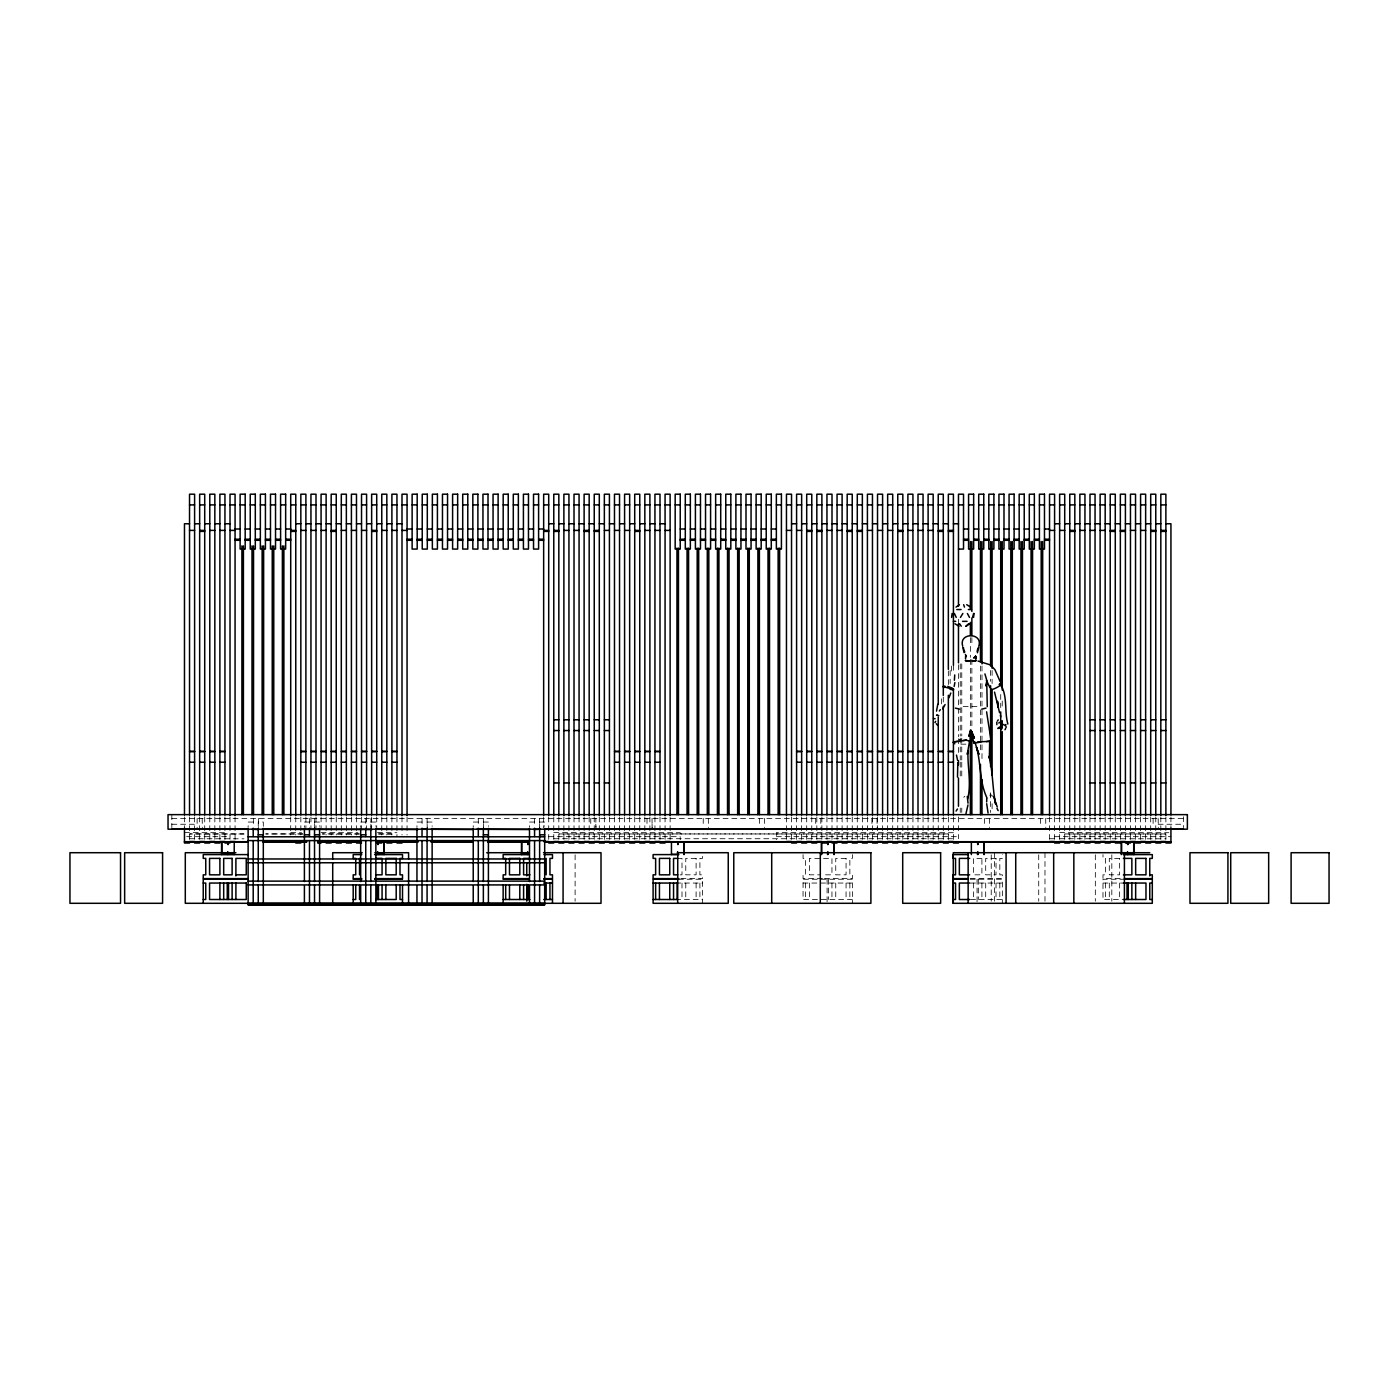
<?xml version="1.0" encoding="UTF-8"?>
<svg xmlns="http://www.w3.org/2000/svg" width="1399" height="1399" viewBox="0 0 1399 1399"><rect width="100%" height="100%" fill="white"/><g stroke="black" fill="none" stroke-linecap="round" stroke-linejoin="round"><path stroke-width="0.75" stroke-dasharray="5 3.75" d="M963.754 797.29L964.838 796.258M965.94 744.163L957.895 744.198M963.194 706.443L978.163 706.443M171.832 818.432L1183.589 818.432M253.202 822.052L248.13 822.052L248.13 827.229M309.476 822.052L304.405 822.052L304.405 827.229M314.53 822.052L319.584 822.052L319.584 826.337M365.751 822.052L360.68 822.052L360.68 827.229M370.805 822.052L375.859 822.052L375.859 826.337M422.026 822.052L416.954 822.052L416.954 827.229M427.08 822.052L432.134 822.052L432.134 826.337M478.301 822.052L473.229 822.052L473.229 827.229M483.354 822.052L488.408 822.052L488.408 826.337M534.575 822.052L529.504 822.052L529.504 827.229M539.629 822.052L544.683 822.052L544.683 826.337M171.832 824.256L197.119 824.256M314.653 824.256L314.775 827.613M370.892 824.256L371.015 827.613L370.892 818.432M427.115 824.256L427.255 827.613M483.354 824.256L483.477 827.613M539.594 824.256L539.717 827.613M595.817 824.256L595.957 827.613L595.817 818.432M652.056 824.256L652.179 827.613M1158.162 824.256L1183.589 824.256M184.476 832.615L224.942 832.702M290.712 832.615L301.554 832.702M321.07 832.615L357.917 832.702M377.433 832.615L396.949 832.702M553.777 832.615L680.229 832.702L680.229 839.697M953.419 832.702L776.358 832.615L776.358 839.697M1059.638 832.615L1168.76 832.702M186.609 836.672L230.013 836.672M548.705 836.672L680.229 836.672M776.358 836.672L958.472 836.672M1054.584 836.672L1170.928 836.672M189.53 838.735L243.933 838.823M553.777 838.735L953.419 838.735M1049.53 838.735L1054.584 838.735M1059.638 838.735L1165.874 838.823M677.763 858.391L681.995 858.391L681.995 874.83L677.763 874.83M819.727 858.391L809.391 858.391L809.391 874.83L819.727 874.83M823.521 858.391L831.95 858.391L831.95 874.83L823.521 874.83M680.981 878.624L702.438 878.624L702.438 874.83L699.902 874.83L699.902 858.391L702.438 858.391L702.438 854.597M822.367 878.624L803.061 878.624L803.061 874.83L805.597 874.83L805.597 858.391L803.061 858.391L803.061 854.597M824.518 878.624L852.393 878.624L852.393 874.83L849.858 874.83L849.858 858.391L852.393 858.391L852.393 854.597M970.189 878.624L1002.349 878.624L1002.349 874.83L999.813 874.83L999.813 858.391L1002.349 858.391L1002.349 854.597M1120.144 878.624L1102.989 878.624L1102.989 874.83L1105.507 874.83L1105.507 858.391L1102.989 858.391L1102.989 854.597M678.41 879.254L702.438 879.254L702.438 903.299M970.189 879.254L1002.349 879.254L1002.349 903.299M1124.831 879.254L1102.989 879.254L1102.989 899.505L1124.831 899.505M675.665 883.049L702.438 883.049M803.061 883.049L852.393 883.049M970.504 883.049L1002.349 883.049M1102.989 883.049L1124.831 883.049M675.665 899.505L702.438 899.505M852.393 899.505L803.061 899.505L803.061 879.254L852.393 879.254L852.393 903.299M970.504 899.505L1002.349 899.505M989.845 795.349L990.999 796.293M990.055 794.002L993.762 797.063M1183.589 816.719L1183.589 827.613M1170.928 816.946L1170.928 827.981M1165.874 816.946L1165.874 840.012M1160.82 816.946L1160.82 839.348M1158.162 818.432L1158.285 827.613M1155.766 816.946L1155.766 839.348M1153.108 818.432L1153.108 827.036M1150.695 816.946L1150.695 839.348M1145.641 816.946L1145.641 839.348M1140.587 816.946L1140.587 839.348M1135.533 816.946L1135.533 839.348M1130.462 816.946L1130.462 839.348M1125.408 816.946L1125.408 839.348M1120.354 816.946L1120.354 839.348M1119.637 883.049L1119.637 899.505M1115.283 816.946L1115.283 839.348M1111.82 854.806L1111.82 901.183M1110.229 816.946L1110.229 839.348M1109.302 883.049L1109.302 899.505M1105.507 883.049L1105.507 899.505M1105.175 816.946L1105.175 839.348M1100.121 816.946L1100.121 839.348M1095.33 854.806L1095.33 901.183M1095.05 816.946L1095.05 839.348M1089.996 816.946L1089.996 839.348M1084.942 816.946L1084.942 839.348M1079.871 816.946L1079.871 839.348M1074.817 816.946L1074.817 839.348M1069.763 816.946L1069.763 839.348M1064.709 816.946L1064.709 840.012M1059.638 816.946L1059.638 839.697M1054.584 816.946L1054.584 839.348M1049.53 816.946L1049.53 839.348M1045.7 818.432L1045.822 827.613M1044.983 852.708L1044.983 901.183M1040.629 818.432L1040.629 827.036M1038.723 854.806L1038.723 901.183M1002.226 701.021L1002.226 709.765M1000.722 694.464L1000.722 707.579M999.813 883.049L999.813 899.505M996.018 883.049L996.018 899.505M994.392 852.708L994.392 901.183M992.101 670.436L992.101 683.534M992.101 803.708L992.101 812.452M991.226 854.806L991.226 901.183M990.597 670.436L990.597 681.348M990.597 792.796L990.597 812.452M989.46 818.432L989.583 827.613M985.7 883.049L985.7 899.505M984.406 818.432L984.406 827.036M981.993 666.064L981.993 760.007M981.906 883.049L981.906 899.505M980.472 666.064L980.472 751.28M978.321 879.254L978.321 899.505M977.062 879.254L977.062 903.299M973.477 883.049L973.477 899.505M971.868 637.664L971.868 646.39M971.868 659.506L971.868 727.235M970.364 637.664L970.364 657.32M970.364 659.506L970.364 727.235M961.76 663.878L961.76 735.979M961.76 738.165L961.76 760.007M961.76 762.193L961.76 777.494M961.76 808.08L961.76 812.452M960.239 663.878L960.239 735.979M960.239 738.165L960.239 760.007M960.239 762.193L960.239 777.494M960.239 808.08L960.239 812.452M958.472 619.197L958.472 623.552M958.472 664.84L958.472 706.285M958.472 708.296L958.472 736.713M958.472 738.724L958.472 754.096M958.472 816.946L958.472 838.683M953.419 665.277L953.419 673.986M953.419 816.946L953.419 839.697M951.635 666.064L951.635 672.622M950.131 670.436L950.131 683.534M948.347 670.89L948.347 684.566M948.347 816.946L948.347 840.012M943.293 697.052L943.293 703.942M943.293 816.946L943.293 839.348M941.51 698.835L941.51 705.393M938.239 816.946L938.239 839.348M933.168 816.946L933.168 839.348M928.114 816.946L928.114 839.348M923.06 816.946L923.06 839.348M918.006 816.946L918.006 839.348M912.935 816.946L912.935 839.348M907.881 816.946L907.881 839.348M902.827 816.946L902.827 839.348M897.756 816.946L897.756 839.348M892.702 816.946L892.702 839.348M887.648 816.946L887.648 839.348M882.594 816.946L882.594 839.348M877.523 816.946L877.523 839.348M876.998 818.432L877.121 827.613M872.469 816.946L872.469 839.348M871.927 818.432L871.927 827.036M867.415 816.946L867.415 839.348M862.361 816.946L862.361 839.348M857.29 816.946L857.29 839.348M852.236 816.946L852.236 839.348M849.858 883.049L849.858 899.505M847.182 816.946L847.182 839.348M846.063 883.049L846.063 899.505M842.111 816.946L842.111 839.348M837.057 816.946L837.057 839.348M835.745 883.049L835.745 899.505M832.003 816.946L832.003 839.348M831.95 883.049L831.95 899.505M828.365 879.254L828.365 899.505M827.089 879.254L827.089 903.299M826.949 816.946L826.949 839.348M821.878 816.946L821.878 839.348M820.758 818.432L820.881 827.613M816.824 816.946L816.824 839.348M815.704 818.432L815.704 827.036M811.77 816.946L811.77 839.348M809.391 883.049L809.391 899.505M806.698 816.946L806.698 839.348M805.597 883.049L805.597 899.505M801.644 816.946L801.644 839.348M796.591 816.946L796.591 839.348M791.537 816.946L791.537 839.348M786.465 816.946L786.465 839.348M764.519 818.432L764.658 827.613M759.465 818.432L759.465 827.036M708.296 818.432L708.419 827.613M703.225 818.432L703.225 827.036M699.902 883.049L699.902 899.505M696.107 883.049L696.107 899.505M685.772 883.049L685.772 899.505M681.995 883.049L681.995 899.505M670.121 816.946L670.121 839.348M665.067 816.946L665.067 839.348M659.996 816.946L659.996 839.348M654.942 816.946L654.942 839.348M652.056 818.432L652.056 827.543M649.888 816.946L649.888 839.348M647.003 818.432L647.003 827.036M644.834 816.946L644.834 839.348M639.763 816.946L639.763 839.348M634.709 816.946L634.709 839.348M629.655 816.946L629.655 839.348M624.584 816.946L624.584 839.348M619.53 816.946L619.53 839.348M614.476 816.946L614.476 839.348M609.422 816.946L609.422 839.348M604.351 816.946L604.351 839.348M599.297 816.946L599.297 839.348M594.243 816.946L594.243 839.348M590.763 818.432L590.763 827.036M589.171 816.946L589.171 839.348M584.117 816.946L584.117 839.348M579.064 816.946L579.064 839.348M575.111 854.806L575.111 901.183M574.01 816.946L574.01 839.348M568.938 816.946L568.938 839.348M563.884 816.946L563.884 839.348M558.831 816.946L558.831 840.012M553.777 816.946L553.777 839.697M548.705 816.946L548.705 839.348M543.651 816.946L543.651 827.841M539.594 818.432L539.594 827.543M534.523 818.432L534.523 827.036M483.354 818.432L483.354 827.543M478.301 818.432L478.301 827.036M427.115 818.432L427.115 827.543M422.061 818.432L422.061 827.036M407.057 816.946L407.057 834.993M402.003 816.946L402.003 834.993M396.949 816.946L396.949 836.707M391.895 816.946L391.895 834.993M386.823 816.946L386.823 834.993M381.77 816.946L381.77 834.993M376.716 816.946L376.716 827.981M371.644 816.946L371.644 827.981M366.59 816.946L366.59 827.981M365.821 818.432L365.821 827.036M361.537 816.946L361.537 827.981M356.483 816.946L356.483 834.993M351.411 816.946L351.411 834.993M346.357 816.946L346.357 834.993M341.304 816.946L341.304 834.993M336.25 816.946L336.25 834.993M331.178 816.946L331.178 834.993M326.124 816.946L326.124 834.993M321.07 816.946L321.07 827.981M315.999 816.946L315.999 827.981M314.653 818.432L314.653 827.543M310.945 816.946L310.945 827.981M309.599 818.432L309.599 827.036M305.891 816.946L305.891 827.981M300.837 816.946L300.837 834.993M295.766 816.946L295.766 834.993M290.712 816.946L290.712 834.993M263.309 826.337L263.309 822.052L258.255 822.052L258.255 827.229M258.413 818.432L258.553 827.613M253.359 818.432L253.359 827.036M235.067 816.946L235.067 839.348M230.013 816.946L230.013 839.348M224.942 816.946L224.942 839.697M219.888 816.946L219.888 839.348M214.834 816.946L214.834 839.348M209.78 816.946L209.78 839.348M204.709 816.946L204.709 839.348M202.19 818.432L202.313 827.613M199.655 816.946L199.655 839.348M197.119 818.432L197.119 827.613M194.601 816.946L194.601 839.348M189.53 816.946L189.53 840.012M184.476 816.946L184.476 827.981M171.832 814.638L171.832 827.613M243.933 833.944L189.53 833.944L243.933 833.979M302.674 833.944L265.688 833.944L302.674 833.979M359.246 833.944L322.26 833.944L359.246 833.979M391.895 833.944L376.663 833.944L391.895 833.979M948.347 833.944L558.831 833.944L948.347 833.979M1165.874 833.944L1064.709 833.944L1165.874 833.979M696.107 858.391L685.772 858.391L685.772 874.83L696.107 874.83L696.107 858.391M846.063 858.391L835.745 858.391L835.745 874.83L846.063 874.83L846.063 858.391M981.906 858.391L973.477 858.391L973.477 874.83L981.906 874.83L981.906 858.391M996.018 858.391L985.7 858.391L985.7 874.83L996.018 874.83L996.018 858.391M1119.637 858.391L1109.302 858.391L1109.302 874.83L1119.637 874.83L1119.637 858.391"/><path stroke-width="1.5" d="M965.52 658.772L965.625 656.079M986.82 680.176L986.05 686.07L987.029 681.61M986.662 801.942L986.785 798.532M970.504 733.373L970.521 742.939L970.311 741.05L968.86 740.683M978.775 646.198C983.322 632.435 958.56 632.191 962.669 646.006M933.483 718.579L935.144 718.754M957.825 762.752L957.493 777.11M977.953 648.104L977.114 651.357M951.6 617.414L952.107 613.479M973.547 617.414L974.054 613.479M969.367 742.169L967.286 754.306L968.003 750.931C967.374 767.159 971.483 782.566 967.758 798.881M937.785 704.274L936.526 711.129M954.153 686.437L954.87 682.59M970.329 730.173L968.912 736.346L970.993 730.47L974.421 738.165L971.011 730.173L973.931 743.254M972.585 617.414L973.582 613.479M967.986 804.985L966.01 813.466M962.757 647.247L964.033 652.616M977.394 652.773L978.758 647.44M948.907 697.821L950.795 693.03M996.77 722.216L996.875 724.682M1004.972 729.753L1005.689 728.372M942.751 708.838L945.077 704.554M934.952 722.549L935.634 721.359M960.448 617.414L962.862 613.479M991.174 689.077C991.769 691.106 1004.849 683.359 999.9 684.303M1003.887 724.437L1003.031 724.857M956.094 811.053L957.441 809.024M997.452 721.01L998.239 719.855M999.183 684.618L999.988 683.481C1008.102 695.723 1004.115 710.779 1007.84 724.052M954.38 680.246L954.73 674.965M939.324 710.972L940.32 709.678M998.746 723.021L1001.264 721.552M1004.744 725.539L1005.916 724.472M1000.652 729.736L1001.929 728.669M965.747 626.21L968.668 623.779M976.415 660.363C976.415 661.954 961.708 659.961 966.254 660.678M956.024 607.114L959.417 604.683M966.237 626.21L969.647 623.779M975.837 660.625L972.515 661.29M999.69 726.938L997.784 728.442L1002.086 727.725M985.998 708.104L981.678 709.153M989.041 741.61L991.174 741.208L986.592 711.829M955.377 741.575L957.528 741.173M986.382 741.645L988.586 741.295M954.8 743.778L953.034 742.274L966.044 740.193L969.822 741.068L970.049 742.904M963.089 740.508L966.482 740.141M977.376 742.012L991.174 741.208M973.791 742.484L975.138 742.432M959.469 739.739L961.13 739.686M189.53 504.899L194.601 504.899M199.655 504.899L204.709 504.899M209.78 504.899L214.834 504.899M219.888 504.899L224.942 504.899M230.013 504.899L235.067 504.899M240.121 504.899L245.192 504.899M250.246 504.899L255.3 504.899M260.354 504.899L265.425 504.899M270.479 504.899L275.533 504.899M280.587 504.899L285.658 504.899M290.712 504.899L295.766 504.899M300.837 504.899L305.891 504.899M310.945 504.899L315.999 504.899M321.07 504.899L326.124 504.899M331.178 504.899L336.25 504.899M341.304 504.899L346.357 504.899M351.411 504.899L356.483 504.899M361.537 504.899L366.59 504.899M371.644 504.899L376.716 504.899M381.77 504.899L386.823 504.899M391.895 504.899L396.949 504.899M402.003 504.899L407.057 504.899M412.128 504.899L417.182 504.899M422.236 504.899L427.307 504.899M432.361 504.899L437.415 504.899M442.469 504.899L447.54 504.899M452.594 504.899L457.648 504.899M462.702 504.899L467.773 504.899M472.827 504.899L477.881 504.899M482.952 504.899L488.006 504.899M493.06 504.899L498.114 504.899M503.185 504.899L508.239 504.899M513.293 504.899L518.364 504.899M523.418 504.899L528.472 504.899M533.526 504.899L538.598 504.899M543.651 504.899L548.705 504.899M553.777 504.899L558.831 504.899M563.884 504.899L568.938 504.899M574.01 504.899L579.064 504.899M584.117 504.899L589.171 504.899M594.243 504.899L599.297 504.899M604.351 504.899L609.422 504.899M614.476 504.899L619.53 504.899M624.584 504.899L629.655 504.899M634.709 504.899L639.763 504.899M644.834 504.899L649.888 504.899M654.942 504.899L659.996 504.899M665.067 504.899L670.121 504.899M675.175 504.899L680.229 504.899M685.3 504.899L690.354 504.899M695.408 504.899L700.479 504.899M705.533 504.899L710.587 504.899M715.641 504.899L720.712 504.899M725.766 504.899L730.82 504.899M735.891 504.899L740.945 504.899M745.999 504.899L751.053 504.899M756.125 504.899L761.178 504.899M766.232 504.899L771.286 504.899M776.358 504.899L781.411 504.899M786.465 504.899L791.537 504.899M796.591 504.899L801.644 504.899M806.698 504.899L811.77 504.899M816.824 504.899L821.878 504.899M826.949 504.899L832.003 504.899M837.057 504.899L842.111 504.899M847.182 504.899L852.236 504.899M857.29 504.899L862.361 504.899M867.415 504.899L872.469 504.899M877.523 504.899L882.594 504.899M887.648 504.899L892.702 504.899M897.756 504.899L902.827 504.899M907.881 504.899L912.935 504.899M918.006 504.899L923.06 504.899M928.114 504.899L933.168 504.899M938.239 504.899L943.293 504.899M948.347 504.899L953.419 504.899M958.472 504.899L963.526 504.899M968.58 504.899L973.652 504.899M978.705 504.899L983.759 504.899M988.813 504.899L993.885 504.899M998.938 504.899L1003.992 504.899M1009.064 504.899L1014.118 504.899M1019.171 504.899L1024.225 504.899M1029.297 504.899L1034.351 504.899M1039.405 504.899L1044.476 504.899M1049.53 504.899L1054.584 504.899M1059.638 504.899L1064.709 504.899M1069.763 504.899L1074.817 504.899M1079.871 504.899L1084.942 504.899M1089.996 504.899L1095.05 504.899M1100.121 504.899L1105.175 504.899M1110.229 504.899L1115.283 504.899M1120.354 504.899L1125.408 504.899M1130.462 504.899L1135.533 504.899M1140.587 504.899L1145.641 504.899M1150.695 504.899L1155.766 504.899M1160.82 504.899L1165.874 504.899M189.53 523.751L184.476 523.751L184.476 814.935M194.601 523.751L199.655 523.751M204.709 523.751L209.78 523.751M214.834 523.751L219.888 523.751M224.942 523.751L230.013 523.751M295.766 523.751L300.837 523.751M305.891 523.751L310.945 523.751M315.999 523.751L321.07 523.751M326.124 523.751L331.178 523.751M336.25 523.751L341.304 523.751M346.357 523.751L351.411 523.751M356.483 523.751L361.537 523.751M366.59 523.751L371.644 523.751M376.716 523.751L381.77 523.751M386.823 523.751L391.895 523.751M396.949 523.751L402.003 523.751M548.705 523.751L553.777 523.751M558.831 523.751L563.884 523.751M568.938 523.751L574.01 523.751M579.064 523.751L584.117 523.751M589.171 523.751L594.243 523.751M599.297 523.751L604.351 523.751M609.422 523.751L614.476 523.751M619.53 523.751L624.584 523.751M629.655 523.751L634.709 523.751M639.763 523.751L644.834 523.751M649.888 523.751L654.942 523.751M659.996 523.751L665.067 523.751M791.537 523.751L796.591 523.751M801.644 523.751L806.698 523.751M811.77 523.751L816.824 523.751M821.878 523.751L826.949 523.751M832.003 523.751L837.057 523.751M842.111 523.751L847.182 523.751M852.236 523.751L857.29 523.751M862.361 523.751L867.415 523.751M872.469 523.751L877.523 523.751M882.594 523.751L887.648 523.751M892.702 523.751L897.756 523.751M902.827 523.751L907.881 523.751M912.935 523.751L918.006 523.751M923.06 523.751L928.114 523.751M933.168 523.751L938.239 523.751M943.293 523.751L948.347 523.751M953.419 523.751L958.472 523.751M1054.584 523.751L1059.638 523.751M1064.709 523.751L1069.763 523.751M1074.817 523.751L1079.871 523.751M1084.942 523.751L1089.996 523.751M1095.05 523.751L1100.121 523.751M1105.175 523.751L1110.229 523.751M1115.283 523.751L1120.354 523.751M1125.408 523.751L1130.462 523.751M1135.533 523.751L1140.587 523.751M1145.641 523.751L1150.695 523.751M1155.766 523.751L1160.82 523.751M1165.874 523.751L1170.928 523.751L1170.928 814.935M235.067 529.014L240.121 529.014M245.192 529.014L250.246 529.014M255.3 529.014L260.354 529.014M265.425 529.014L270.479 529.014M275.533 529.014L280.587 529.014M285.658 529.014L290.712 529.014M407.057 529.014L412.128 529.014M417.182 529.014L422.236 529.014M427.307 529.014L432.361 529.014M437.415 529.014L442.469 529.014M447.54 529.014L452.594 529.014M457.648 529.014L462.702 529.014M467.773 529.014L472.827 529.014M477.881 529.014L482.952 529.014M488.006 529.014L493.06 529.014M498.114 529.014L503.185 529.014M508.239 529.014L513.293 529.014M518.364 529.014L523.418 529.014M528.472 529.014L533.526 529.014M538.598 529.014L543.651 529.014M680.229 529.014L685.3 529.014M690.354 529.014L695.408 529.014M700.479 529.014L705.533 529.014M710.587 529.014L715.641 529.014M720.712 529.014L725.766 529.014M730.82 529.014L735.891 529.014M740.945 529.014L745.999 529.014M751.053 529.014L756.125 529.014M761.178 529.014L766.232 529.014M771.286 529.014L776.358 529.014M963.526 529.014L968.58 529.014M973.652 529.014L978.705 529.014M983.759 529.014L988.813 529.014M993.885 529.014L998.938 529.014M1003.992 529.014L1009.064 529.014M1014.118 529.014L1019.171 529.014M1024.225 529.014L1029.297 529.014M1034.351 529.014L1039.405 529.014M1044.476 529.014L1049.53 529.014M189.53 530.396L194.601 530.396M199.655 530.396L204.709 530.396M209.78 530.396L214.834 530.396M219.888 530.396L224.942 530.396M230.013 530.396L235.067 530.396M290.712 530.396L295.766 530.396M300.837 530.396L305.891 530.396M310.945 530.396L315.999 530.396M321.07 530.396L326.124 530.396M331.178 530.396L336.25 530.396M341.304 530.396L346.357 530.396M351.411 530.396L356.483 530.396M361.537 530.396L366.59 530.396M371.644 530.396L376.716 530.396M381.77 530.396L386.823 530.396M391.895 530.396L396.949 530.396M402.003 530.396L407.057 530.396M543.651 530.396L548.705 530.396M553.777 530.396L558.831 530.396M563.884 530.396L568.938 530.396M574.01 530.396L579.064 530.396M584.117 530.396L589.171 530.396M594.243 530.396L599.297 530.396M604.351 530.396L609.422 530.396M614.476 530.396L619.53 530.396M624.584 530.396L629.655 530.396M634.709 530.396L639.763 530.396M644.834 530.396L649.888 530.396M654.942 530.396L659.996 530.396M665.067 530.396L670.121 530.396M786.465 530.396L791.537 530.396M796.591 530.396L801.644 530.396M806.698 530.396L811.77 530.396M816.824 530.396L821.878 530.396M826.949 530.396L832.003 530.396M837.057 530.396L842.111 530.396M847.182 530.396L852.236 530.396M857.29 530.396L862.361 530.396M867.415 530.396L872.469 530.396M877.523 530.396L882.594 530.396M887.648 530.396L892.702 530.396M897.756 530.396L902.827 530.396M907.881 530.396L912.935 530.396M918.006 530.396L923.06 530.396M928.114 530.396L933.168 530.396M938.239 530.396L943.293 530.396M948.347 530.396L953.419 530.396M1049.53 530.396L1054.584 530.396M1059.638 530.396L1064.709 530.396M1069.763 530.396L1074.817 530.396M1079.871 530.396L1084.942 530.396M1089.996 530.396L1095.05 530.396M1100.121 530.396L1105.175 530.396M1110.229 530.396L1115.283 530.396M1120.354 530.396L1125.408 530.396M1130.462 530.396L1135.533 530.396M1140.587 530.396L1145.641 530.396M1150.695 530.396L1155.766 530.396M1160.82 530.396L1165.874 530.396M199.655 531.393L204.709 531.393M290.712 531.393L295.766 531.393M331.178 531.393L336.25 531.393M371.644 531.393L376.716 531.393M543.651 531.393L548.705 531.393M553.777 531.393L558.831 531.393M584.117 531.393L589.171 531.393M594.243 531.393L599.297 531.393M634.709 531.393L639.763 531.393M806.698 531.393L811.77 531.393M816.824 531.393L821.878 531.393M847.182 531.393L852.236 531.393M857.29 531.393L862.361 531.393M897.756 531.393L902.827 531.393M938.239 531.393L943.293 531.393M948.347 531.393L953.419 531.393M1069.763 531.393L1074.817 531.393M1110.229 531.393L1115.283 531.393M1120.354 531.393L1125.408 531.393M1150.695 531.393L1155.766 531.393M1160.82 531.393L1165.874 531.393M235.067 539.21L240.121 539.21M245.192 539.21L250.246 539.21M255.3 539.21L260.354 539.21M265.425 539.21L270.479 539.21M275.533 539.21L280.587 539.21M285.658 539.21L290.712 539.21M407.057 539.21L412.128 539.21M417.182 539.21L422.236 539.21M427.307 539.21L432.361 539.21M437.415 539.21L442.469 539.21M447.54 539.21L452.594 539.21M457.648 539.21L462.702 539.21M467.773 539.21L472.827 539.21M477.881 539.21L482.952 539.21M488.006 539.21L493.06 539.21M498.114 539.21L503.185 539.21M508.239 539.21L513.293 539.21M518.364 539.21L523.418 539.21M528.472 539.21L533.526 539.21M538.598 539.21L543.651 539.21M680.229 539.21L685.3 539.21M690.354 539.21L695.408 539.21M700.479 539.21L705.533 539.21M710.587 539.21L715.641 539.21M720.712 539.21L725.766 539.21M730.82 539.21L735.891 539.21M740.945 539.21L745.999 539.21M751.053 539.21L756.125 539.21M761.178 539.21L766.232 539.21M771.286 539.21L776.358 539.21M963.526 539.21L968.58 539.21M973.652 539.21L978.705 539.21M983.759 539.21L988.813 539.21M993.885 539.21L998.938 539.21M1003.992 539.21L1009.064 539.21M1014.118 539.21L1019.171 539.21M1024.225 539.21L1029.297 539.21M1034.351 539.21L1039.405 539.21M1044.476 539.21L1049.53 539.21M235.067 540.294L240.121 540.294M245.192 540.294L250.246 540.294M255.3 540.294L260.354 540.294M265.425 540.294L270.479 540.294M275.533 540.294L280.587 540.294M285.658 540.294L290.712 540.294M407.057 540.294L412.128 540.294M417.182 540.294L422.236 540.294M427.307 540.294L432.361 540.294M437.415 540.294L442.469 540.294M447.54 540.294L452.594 540.294M457.648 540.294L462.702 540.294M467.773 540.294L472.827 540.294M477.881 540.294L482.952 540.294M488.006 540.294L493.06 540.294M498.114 540.294L503.185 540.294M508.239 540.294L513.293 540.294M518.364 540.294L523.418 540.294M528.472 540.294L533.526 540.294M538.598 540.294L543.651 540.294M680.229 540.294L685.3 540.294M690.354 540.294L695.408 540.294M700.479 540.294L705.533 540.294M710.587 540.294L715.641 540.294M720.712 540.294L725.766 540.294M730.82 540.294L735.891 540.294M740.945 540.294L745.999 540.294M751.053 540.294L756.125 540.294M761.178 540.294L766.232 540.294M771.286 540.294L776.358 540.294M963.526 540.294L968.58 540.294M973.652 540.294L978.705 540.294M983.759 540.294L988.813 540.294M993.885 540.294L998.938 540.294M1003.992 540.294L1009.064 540.294M1014.118 540.294L1019.171 540.294M1024.225 540.294L1029.297 540.294M1034.351 540.294L1039.405 540.294M1044.476 540.294L1049.53 540.294M958.472 549.073L963.526 549.073L963.526 494.197L958.472 494.197L958.472 606.327M956.829 609.544L961.061 609.544M968.37 609.544L971.466 609.544M953.401 621.348L955.709 621.348M962.547 621.348L967.076 621.348M553.777 719.786L558.831 719.786M563.884 719.786L568.938 719.786M574.01 719.786L579.064 719.786M584.117 719.786L589.171 719.786M594.243 719.786L599.297 719.786M604.351 719.786L609.422 719.786M1089.996 719.786L1095.05 719.786M1100.121 719.786L1105.175 719.786M1110.229 719.786L1115.283 719.786M1120.354 719.786L1125.408 719.786M1130.462 719.786L1135.533 719.786M1140.587 719.786L1145.641 719.786M1150.695 719.786L1155.766 719.786M1160.82 719.786L1165.874 719.786M553.777 730.54L558.831 730.54M563.884 730.54L568.938 730.54M574.01 730.54L579.064 730.54M584.117 730.54L589.171 730.54M594.243 730.54L599.297 730.54M604.351 730.54L609.422 730.54M1089.996 730.54L1095.05 730.54M1100.121 730.54L1105.175 730.54M1110.229 730.54L1115.283 730.54M1120.354 730.54L1125.408 730.54M1130.462 730.54L1135.533 730.54M1140.587 730.54L1145.641 730.54M1150.695 730.54L1155.766 730.54M1160.82 730.54L1165.874 730.54M189.53 762.21L194.601 762.21M199.655 762.228L204.709 762.21M209.78 762.21L214.834 762.21M219.888 762.21L224.942 762.21M300.837 762.228L305.891 762.228M310.945 762.228L315.999 762.228M321.07 762.228L326.124 762.228M331.178 762.228L336.25 762.228M341.304 762.228L346.357 762.228M351.411 762.228L356.483 762.228M361.537 762.228L366.59 762.228M371.644 762.228L376.716 762.228M381.77 762.228L386.823 762.228M391.895 762.228L396.949 762.228M614.476 762.228L619.53 762.228M624.584 762.228L629.655 762.228M634.709 762.228L639.763 762.228M644.834 762.228L649.888 762.228M654.942 762.228L659.996 762.228M796.591 762.21L801.644 762.21M806.698 762.21L811.77 762.21M816.824 762.228L821.878 762.21M826.949 762.21L832.003 762.21M837.057 762.21L842.111 762.21M847.182 762.21L852.236 762.21M857.29 762.228L862.361 762.21M867.415 762.21L872.469 762.21M877.523 762.21L882.594 762.21M887.648 762.21L892.702 762.21M897.756 762.21L902.827 762.228M907.881 762.21L912.935 762.21M918.006 762.21L923.06 762.21M928.114 762.21L933.168 762.21M938.239 762.228L943.293 762.21M948.347 762.21L953.419 762.21M553.777 782.95L558.831 782.95M563.884 782.95L568.938 782.95M574.01 782.95L579.064 782.95M584.117 782.95L589.171 782.95M594.243 782.95L599.297 782.95M604.351 782.95L609.422 782.95M1089.996 782.95L1095.05 782.95M1100.121 782.95L1105.175 782.95M1110.229 782.95L1115.283 782.95M1120.354 782.95L1125.408 782.95M1130.462 782.95L1135.533 782.95M1140.587 782.95L1145.641 782.95M1150.695 782.95L1155.766 782.95M1160.82 782.95L1165.874 782.95M247.763 829.31L171.832 829.187M252.135 829.31L258.675 829.555M263.047 829.31L372.169 829.555M376.541 829.31L418.004 829.555M422.183 829.31L427.255 829.31M431.102 829.31L472.565 829.555M476.919 829.31L529.294 829.555M533.666 829.555L540.206 829.31M544.578 829.31L1183.589 829.187M258.255 834.801L263.309 834.801M304.405 834.801L309.476 834.801M314.53 834.801L319.584 834.801M360.68 834.801L365.751 834.801M483.354 834.801L488.408 834.801M539.629 834.801L544.683 834.801M248.13 836.794L544.683 836.794M248.13 840.589L544.683 840.589M189.53 841.516L194.601 841.516M199.655 841.516L204.709 841.516M209.78 841.516L214.834 841.516M219.888 841.516L224.942 841.516M230.013 841.516L235.067 841.516M290.712 841.516L295.766 841.516M300.837 841.516L305.891 841.516M321.07 841.516L326.124 841.516M331.178 841.516L336.25 841.516M341.304 841.516L346.357 841.516M351.411 841.516L356.483 841.516M381.77 841.516L386.823 841.516M391.895 841.516L396.949 841.516M402.003 841.516L407.057 841.516M543.651 841.516L548.705 841.516M553.777 841.516L558.831 841.516M563.884 841.516L568.938 841.516M574.01 841.516L579.064 841.516M584.117 841.516L589.171 841.516M594.243 841.516L599.297 841.516M604.351 841.516L609.422 841.516M614.476 841.516L619.53 841.516M624.584 841.516L629.655 841.516M634.709 841.516L639.763 841.516M644.834 841.516L649.888 841.516M654.942 841.516L659.996 841.516M665.067 841.516L670.121 841.516M786.465 841.516L791.537 841.516M796.591 841.516L801.644 841.516M806.698 841.516L811.77 841.516M816.824 841.516L821.878 841.516M826.949 841.516L832.003 841.516M837.057 841.516L842.111 841.516M847.182 841.516L852.236 841.516M857.29 841.516L862.361 841.516M867.415 841.516L872.469 841.516M877.523 841.516L882.594 841.516M887.648 841.516L892.702 841.516M897.756 841.516L902.827 841.516M907.881 841.516L912.935 841.516M918.006 841.516L923.06 841.516M928.114 841.516L933.168 841.516M938.239 841.516L943.293 841.516M948.347 841.516L953.419 841.516M1049.53 841.516L1054.584 841.516M1059.638 841.516L1064.709 841.516M1069.763 841.516L1074.817 841.516M1079.871 841.516L1084.942 841.516M1089.996 841.516L1095.05 841.516M1100.121 841.516L1105.175 841.516M1110.229 841.516L1115.283 841.516M1120.354 841.516L1125.408 841.516M1130.462 841.516L1135.533 841.516M1140.587 841.516L1145.641 841.516M1150.695 841.516L1155.766 841.516M1160.82 841.516L1165.874 841.516M184.476 841.708L247.763 841.708M263.047 841.708L306.696 841.708M317.608 841.708L361.257 841.708M376.541 841.708L418.004 841.708M431.102 841.708L472.565 841.708M487.831 841.708L529.294 841.708M544.578 841.708L1170.928 841.708M184.476 841.953L247.763 841.953M263.047 841.953L306.696 841.953M317.608 841.953L361.257 841.953M376.541 841.953L418.004 841.953M431.102 841.953L472.565 841.953M487.831 841.953L529.294 841.953M544.578 841.953L1170.928 841.953M233.965 842.215L228.159 842.215L228.159 844.489L227.652 842.215L221.829 842.215L221.829 854.352L227.652 854.352L227.652 852.078L228.159 854.352L233.965 854.352M671.695 842.215L677.518 842.215L678.025 844.489L678.025 842.215L683.849 842.215L683.849 854.352M971.623 842.215L977.429 842.215L977.936 844.489L977.936 842.215L983.759 842.215L983.759 854.352M189.53 843.02L184.476 843.02L184.476 827.981M194.601 843.02L199.655 843.02M204.709 843.02L209.78 843.02M214.834 843.02L219.888 843.02M224.942 843.02L230.013 843.02M295.766 843.02L300.837 843.02M317.695 843.02L321.07 843.02M326.124 843.02L331.178 843.02M336.25 843.02L341.304 843.02M346.357 843.02L351.411 843.02M356.483 843.02L361.537 843.02M376.716 843.02L381.77 843.02M386.823 843.02L391.895 843.02M396.949 843.02L402.003 843.02M548.705 843.02L553.777 843.02M558.831 843.02L563.884 843.02M568.938 843.02L574.01 843.02M579.064 843.02L584.117 843.02M589.171 843.02L594.243 843.02M599.297 843.02L604.351 843.02M609.422 843.02L614.476 843.02M619.53 843.02L624.584 843.02M629.655 843.02L634.709 843.02M639.763 843.02L644.834 843.02M649.888 843.02L654.942 843.02M659.996 843.02L665.067 843.02M791.537 843.02L796.591 843.02M801.644 843.02L806.698 843.02M811.77 843.02L816.824 843.02M821.878 843.02L826.949 843.02M832.003 843.02L837.057 843.02M842.111 843.02L847.182 843.02M852.236 843.02L857.29 843.02M862.361 843.02L867.415 843.02M872.469 843.02L877.523 843.02M882.594 843.02L887.648 843.02M892.702 843.02L897.756 843.02M902.827 843.02L907.881 843.02M912.935 843.02L918.006 843.02M923.06 843.02L928.114 843.02M933.168 843.02L938.239 843.02M943.293 843.02L948.347 843.02M953.419 843.02L958.472 843.02M1054.584 843.02L1059.638 843.02M1064.709 843.02L1069.763 843.02M1074.817 843.02L1079.871 843.02M1084.942 843.02L1089.996 843.02M1095.05 843.02L1100.121 843.02M1105.175 843.02L1110.229 843.02M1115.283 843.02L1120.354 843.02M1125.408 843.02L1130.462 843.02M1135.533 843.02L1140.587 843.02M1145.641 843.02L1150.695 843.02M1155.766 843.02L1160.82 843.02M1165.874 843.02L1170.928 843.02L1170.928 827.981M235.889 852.708L185.298 852.708L185.298 903.299L601.01 903.299L601.01 852.708L543.494 852.708M362.219 852.708L332.717 852.708L332.717 859.021M374.862 852.708L408.595 852.708L408.595 859.021M486.712 852.708L526.758 852.708M677.676 852.708L728.249 852.708L728.249 903.299L653.106 903.299L653.106 879.254L678.847 879.254M1149.751 852.708L953.279 852.708L953.279 903.299M671.695 854.352L677.518 854.352L677.518 852.078L678.025 854.352M1123.519 854.352L1127.384 854.352L1127.384 852.078L1127.891 854.352L1133.715 854.352L1133.715 842.215L1127.891 842.215L1127.891 844.489L1127.384 842.215L1121.578 842.215L1121.578 854.352M248.27 854.597L203.24 854.597L203.24 858.391L205.758 858.391L205.758 874.83L203.24 874.83L203.24 878.624L248.27 878.624M361.764 854.597L353.195 854.597L353.195 858.391L355.731 858.391L355.731 874.83L353.195 874.83L353.195 878.624L361.764 878.624M374.635 854.597L402.51 854.597L402.51 858.391L399.992 858.391L399.992 874.83L402.51 874.83L402.51 878.624L374.635 878.624M528.892 854.597L503.15 854.597L503.15 858.391L505.686 858.391L505.686 874.83L503.15 874.83L503.15 878.624L528.892 878.624M543.896 854.597L552.483 854.597L552.483 858.391L549.947 858.391L549.947 874.83L552.483 874.83L552.483 878.624L543.896 878.624M678.847 854.597L653.106 854.597L653.106 858.391L655.641 858.391L655.641 874.83L653.106 874.83L653.106 878.624L678.847 878.624M968.038 854.597L953.016 854.597L953.016 858.391L955.552 858.391L955.552 874.83L953.016 874.83L953.016 878.624L968.038 878.624M1123.432 854.597L1152.304 854.597L1152.304 858.391L1149.768 858.391L1149.751 875.896M375.754 858.391L382.067 858.391L382.067 874.83L375.754 874.83M529.924 858.391L523.593 858.391L523.593 874.83L529.924 874.83M677.763 858.391L673.549 858.391L673.549 874.83L677.763 874.83M969.682 858.391L959.347 858.391L959.347 874.83L969.682 874.83M1123.432 858.391L1131.861 858.391L1131.861 874.83L1123.432 874.83M248.13 858.969L544.683 858.969M248.13 862.763L544.683 862.763M235.906 874.83L246.241 874.83L246.241 858.391L235.906 858.391L235.889 875.896M1149.768 874.83L1152.304 874.83L1152.304 878.624L1124.429 878.624M248.27 879.254L203.24 879.254L203.24 903.299M353.195 879.254L361.764 879.254M374.635 879.254L402.51 879.254M503.15 879.254L528.892 879.254M543.896 879.254L552.483 879.254L552.483 903.299M968.038 879.254L953.016 879.254L953.016 903.299L1152.304 903.299L1152.304 879.254L1124.429 879.254M248.13 881.125L544.683 881.125M203.24 883.049L205.758 883.049L205.758 899.505L203.24 899.505M543.739 883.049L552.483 883.049M653.106 883.049L677.763 883.049M953.016 883.049L955.552 883.049L955.552 899.505L953.016 899.505M969.682 883.049L959.347 883.049L959.347 899.505L969.682 899.505M1123.432 883.049L1145.973 883.049L1145.973 899.505L1123.432 899.505M1152.304 883.049L1149.768 883.049L1149.768 899.505L1152.304 899.505M248.13 884.92L544.683 884.92M353.195 899.505L355.731 899.505L355.731 885.112M375.754 899.505L396.197 899.505L396.197 885.112M402.51 899.505L399.992 899.505L399.992 885.112M503.15 899.505L529.924 899.505M543.739 899.505L552.483 899.505M653.106 899.505L677.763 899.505M248.13 903.422L544.683 903.422M248.13 828.435L248.13 904.803L544.683 904.681L544.683 828.435M248.13 904.803L544.683 904.803M980.839 742.047L974.386 743.166M953.226 689.864L950.113 689.322M968.842 661.272L965.485 660.608M959.662 709.153L955.36 708.104M938.764 715.588L936.543 715.099L937.452 715.326M947.788 686.367L952.439 688.203M978.076 661.08L990.509 664.945L994.969 669.736L1000.128 681.54M944.36 686.087L945.252 686.419M944.203 687.521L942.909 686.489L953.646 689.497M966.744 604.683L970.644 607.114M955.01 623.779L958.91 626.21M952.212 688.728L953.279 689.515M936.263 723.738L937.767 725.399M959.627 623.779L961.235 626.21M989.985 687.678L986.347 680.194M993.762 797.063L997.26 806.961M967.391 613.479L969.49 617.414M996.962 808.36L998.169 810.616M964.768 652.144L963.928 649.696M965.677 655.501L966.342 656.673L965.397 654.47M954.415 613.479L956.216 617.414M994.532 692.12L999.586 712.738M988.079 813.046L986.68 803.691M963.649 604.683L964.471 607.114M956.479 755.093L957.563 760.269M984.913 673.898L986.54 679.442M974.806 742.082C981.713 760.444 978.461 779.908 986.942 797.867M1005.898 726.011L1006.178 727.358M967.269 796.433L968.021 803.183M998.221 705.201L997.487 701.336L997.959 707.125M1000.372 715.081L1000.67 716.708M994.672 798.777L995.616 803.97C992.416 788.197 992.958 772.038 989.058 756.352L989.355 758.206L989.67 740.998M963.649 648.489L963.614 647.929M987.274 706.635L986.75 682.432M975.82 658.842L975.593 656.341L973.704 658.055L975.488 656.341L975.715 658.894L975.68 656.148M1165.874 815.407L1165.874 494.197L1160.82 494.197L1160.82 815.407M1155.766 815.407L1155.766 494.197L1150.695 494.197L1150.695 815.407M1145.641 815.407L1145.641 494.197L1140.587 494.197L1140.587 815.407M1135.533 815.407L1135.533 494.197L1130.462 494.197L1130.462 815.407M1135.656 883.049L1135.656 899.505M1133.959 841.953L1133.959 854.597M1131.861 883.049L1131.861 899.505M1128.276 883.049L1128.276 899.505M1127.646 841.953L1127.646 844.489M1127.646 852.078L1127.646 854.597M1127.017 883.049L1127.017 899.505M1125.408 815.407L1125.408 494.197L1120.354 494.197L1120.354 815.407M1124.411 852.708L1124.411 903.299M1121.316 841.953L1121.316 854.597M1115.283 815.407L1115.283 494.197L1110.229 494.197L1110.229 815.407M1105.175 815.407L1105.175 494.197L1100.121 494.197L1100.121 815.407M1095.05 815.407L1095.05 494.197L1089.996 494.197L1089.996 815.407M1084.942 815.407L1084.942 494.197L1079.871 494.197L1079.871 815.407M1074.817 815.407L1074.817 494.197L1069.763 494.197L1069.763 815.407M1073.837 852.708L1073.837 903.299M1064.709 815.407L1064.709 494.197L1059.638 494.197L1059.638 815.407M1054.584 815.407L1054.584 494.197L1049.53 494.197L1049.53 815.407M1053.674 852.708L1053.674 903.299M1042.692 541.518L1042.692 814.638M1041.188 541.518L1041.188 814.638M1032.567 541.518L1032.567 814.638M1031.063 541.518L1031.063 814.638M1022.459 541.518L1022.459 814.638M1020.955 541.518L1020.955 814.638M1015.726 852.708L1015.726 903.299M1012.334 541.518L1012.334 814.638M1010.83 541.518L1010.83 814.638M1006.091 852.708L1006.091 903.299M1002.226 541.518L1002.226 690.092M1002.226 720.677L1002.226 727.235M1002.226 731.607L1002.226 814.638M1000.722 541.518L1000.722 685.72M1000.722 711.951L1000.722 814.638M992.101 541.518L992.101 668.25M992.101 690.092L992.101 775.308M990.597 541.518L990.597 666.064M990.597 685.72L990.597 766.565M984.004 841.953L984.004 854.597M981.993 541.518L981.993 663.878M981.993 779.68L981.993 814.638M980.472 541.518L980.472 661.692M980.472 764.379L980.472 814.638M977.936 854.352L977.936 852.078L977.429 854.352M977.691 841.953L977.691 844.489M977.691 852.078L977.691 854.597M971.868 541.518L971.868 611.433M971.868 617.991L971.868 635.478M971.868 731.607L971.868 814.638M971.361 841.953L971.361 854.597M970.364 541.518L970.364 609.247M970.364 622.363L970.364 635.478M970.364 731.607L970.364 814.638M968.143 852.708L968.143 903.299M958.472 623.709L958.472 662.829M958.472 760.619L958.472 764.956M958.472 778.001L958.472 806.244M953.419 665.277L953.419 494.197L948.347 494.197L948.347 669.352M953.419 688.745L953.419 814.935M948.347 695.251L948.347 814.935M943.293 695.425L943.293 494.197L938.239 494.197L938.239 704.117M943.293 706.285L943.293 814.935M938.239 716.987L938.239 814.935M933.168 814.935L933.168 494.197L928.114 494.197L928.114 814.935M923.06 814.935L923.06 494.197L918.006 494.197L918.006 814.935M912.935 814.935L912.935 494.197L907.881 494.197L907.881 814.935M902.827 814.935L902.827 494.197L897.756 494.197L897.756 814.935M892.702 814.935L892.702 494.197L887.648 494.197L887.648 814.935M882.594 814.935L882.594 494.197L877.523 494.197L877.523 814.935M872.469 814.935L872.469 494.197L867.415 494.197L867.415 814.935M862.361 814.935L862.361 494.197L857.29 494.197L857.29 814.935M852.236 814.935L852.236 494.197L847.182 494.197L847.182 814.935M842.111 814.935L842.111 494.197L837.057 494.197L837.057 814.935M834.049 841.953L834.049 854.597M833.804 854.352L833.804 842.215L827.981 842.215L827.981 844.489L827.474 842.215L821.65 842.215L821.65 854.352M832.003 814.935L832.003 494.197L826.949 494.197L826.949 814.935M827.981 854.352L827.981 852.078L827.474 854.352M827.736 841.953L827.736 844.489M827.736 852.078L827.736 854.597M821.878 814.935L821.878 494.197L816.824 494.197L816.824 814.935M821.405 841.953L821.405 854.597M820.304 852.708L820.304 903.299M811.77 814.935L811.77 494.197L806.698 494.197L806.698 814.935M801.644 814.935L801.644 494.197L796.591 494.197L796.591 814.935M791.537 815.407L791.537 494.197L786.465 494.197L786.465 815.407M779.645 548.076L779.645 814.638M778.124 548.076L778.124 814.638M771.706 852.708L771.706 903.299M769.52 548.076L769.52 814.638M768.016 548.076L768.016 814.638M759.395 548.076L759.395 814.638M757.891 548.076L757.891 814.638M749.287 548.076L749.287 814.638M747.783 548.076L747.783 814.638M739.162 548.076L739.162 814.638M737.658 548.076L737.658 814.638M729.054 548.076L729.054 814.638M727.532 548.076L727.532 814.638M718.929 548.076L718.929 814.638M717.425 548.076L717.425 814.638M708.821 548.076L708.821 814.638M707.299 548.076L707.299 814.638M698.696 548.076L698.696 814.638M697.192 548.076L697.192 814.638M688.588 548.076L688.588 814.638M687.066 548.076L687.066 814.638M684.094 841.953L684.094 854.597M678.463 548.076L678.463 814.638M677.763 841.953L677.763 844.489M677.763 852.078L677.676 903.299M676.959 548.076L676.959 814.638M677.133 883.049L677.133 899.505M673.549 883.049L673.549 899.505M671.45 841.953L671.45 854.597M670.121 815.407L670.121 494.197L665.067 494.197L665.067 815.407M669.754 883.049L669.754 899.505M659.996 814.935L659.996 494.197L654.942 494.197L654.942 814.935M659.436 883.049L659.436 899.505M655.641 883.049L655.641 899.505M649.888 814.935L649.888 494.197L644.834 494.197L644.834 814.935M639.763 814.935L639.763 494.197L634.709 494.197L634.709 814.935M629.655 814.935L629.655 494.197L624.584 494.197L624.584 814.935M619.53 814.935L619.53 494.197L614.476 494.197L614.476 814.935M609.422 815.407L609.422 494.197L604.351 494.197L604.351 815.407M599.297 815.407L599.297 494.197L594.243 494.197L594.243 815.407M589.171 815.407L589.171 494.197L584.117 494.197L584.117 815.407M579.064 815.407L579.064 494.197L574.01 494.197L574.01 815.407M568.938 815.407L568.938 494.197L563.884 494.197L563.884 815.407M563.08 852.708L563.08 903.299M558.831 815.407L558.831 494.197L553.777 494.197L553.777 815.407M549.947 883.049L549.947 899.505M548.705 815.407L548.705 494.197L543.651 494.197L543.651 815.407M546.152 858.391L546.152 874.83M546.152 883.049L546.152 899.505M539.629 828.435L539.629 881.562M539.629 884.92L539.629 903.299M534.575 828.243L534.575 836.48M534.575 840.589L534.575 903.299M529.504 828.435L529.504 881.58M529.504 885.899L529.504 903.299M528.437 885.112L528.437 899.505M528.07 842.215L528.07 844.489L527.563 842.215L521.74 842.215L521.74 854.352L527.563 854.352L527.563 852.078L528.07 854.352M527.808 841.953L527.808 844.489M527.808 852.078L527.808 854.597M527.178 885.112L527.178 899.505M526.758 863.235L526.758 875.896M526.758 884.325L526.758 901.183M523.593 885.112L523.593 899.505M521.495 841.953L521.495 854.597M519.798 885.112L519.798 899.505M509.481 885.112L509.481 899.505M505.686 885.112L505.686 899.505M503.15 885.112L503.15 903.299M488.408 828.435L488.408 903.299M483.354 828.435L483.354 881.562M483.354 884.92L483.354 903.299M478.301 828.243L478.301 836.48M478.301 840.589L478.301 903.299M473.229 828.435L473.229 881.58M473.229 885.899L473.229 903.299M432.134 828.435L432.134 903.299M427.08 828.435L427.08 881.562M427.08 884.92L427.08 903.299M422.026 828.243L422.026 836.48M422.026 840.589L422.026 903.299M416.954 828.435L416.954 881.58M416.954 885.899L416.954 903.299M408.595 863.235L408.595 903.299M407.057 815.407L407.057 494.197L402.003 494.197L402.003 815.407M402.51 885.112L402.51 903.299M396.949 814.935L396.949 494.197L391.895 494.197L391.895 814.935M386.823 814.935L386.823 494.197L381.77 494.197L381.77 814.935M385.862 885.112L385.862 899.505M384.183 841.953L384.183 854.597M382.067 885.112L382.067 899.505M378.482 885.112L378.482 899.505M377.852 841.953L377.852 844.489M377.852 852.078L377.852 854.597M377.608 842.215L378.115 844.489L378.115 842.215L383.921 842.215L383.921 854.352L378.115 854.352L377.608 852.078L377.608 854.352M377.223 885.112L377.223 899.505M376.716 814.935L376.716 494.197L371.644 494.197L371.644 814.935M375.859 828.435L375.859 903.299M370.805 828.435L370.805 881.562M370.805 884.92L370.805 903.299M366.59 814.935L366.59 494.197L361.537 494.197L361.537 814.935M365.751 828.243L365.751 836.48M365.751 840.589L365.751 903.299M360.68 828.435L360.68 881.58M360.68 885.899L360.68 903.299M359.526 858.391L359.526 874.83M359.526 885.112L359.526 899.505M356.483 814.935L356.483 494.197L351.411 494.197L351.411 814.935M353.195 885.112L353.195 903.299M346.357 814.935L346.357 494.197L341.304 494.197L341.304 814.935M336.25 814.935L336.25 494.197L331.178 494.197L331.178 814.935M332.717 863.235L332.717 903.299M326.124 814.935L326.124 494.197L321.07 494.197L321.07 814.935M319.584 828.435L319.584 903.299M315.999 814.935L315.999 494.197L310.945 494.197L310.945 814.935M314.53 828.435L314.53 881.562M314.53 884.92L314.53 903.299M309.476 828.243L309.476 836.48M309.476 840.589L309.476 903.299M305.891 814.935L305.891 494.197L300.837 494.197L300.837 814.935M304.405 828.435L304.405 881.58M304.405 885.899L304.405 903.299M295.766 815.407L295.766 494.197L290.712 494.197L290.712 815.407M283.875 545.89L283.875 814.638M282.371 545.89L282.371 814.638M273.767 545.89L273.767 814.638M272.245 545.89L272.245 814.638M263.642 545.89L263.642 814.638M263.309 828.435L263.309 903.299M262.138 545.89L262.138 814.638M258.255 828.435L258.255 881.562M258.255 884.92L258.255 903.299M253.534 545.89L253.534 814.638M253.202 828.243L253.202 836.48M253.202 840.589L253.202 903.299M252.012 545.89L252.012 814.638M243.409 545.89L243.409 814.638M241.905 545.89L241.905 814.638M235.906 883.049L235.906 899.505M235.067 815.407L235.067 494.197L230.013 494.197L230.013 815.407M234.228 841.953L234.228 854.597M232.112 883.049L232.112 899.505M228.527 883.049L228.527 899.505M227.897 841.953L227.897 844.489M227.897 852.078L227.897 854.597M227.268 883.049L227.268 899.505M224.942 814.935L224.942 494.197L219.888 494.197L219.888 814.935M223.683 883.049L223.683 899.505M221.567 841.953L221.567 854.597M219.888 883.049L219.888 899.505M214.834 814.935L214.834 494.197L209.78 494.197L209.78 814.935M204.709 814.935L204.709 494.197L199.655 494.197L199.655 814.935M194.601 814.935L194.601 494.197L189.53 494.197L189.53 814.935M245.192 494.197L240.121 494.197L240.121 549.073L245.192 549.073L245.192 494.197M255.3 494.197L250.246 494.197L250.246 549.073L255.3 549.073L255.3 494.197M265.425 494.197L260.354 494.197L260.354 549.073L265.425 549.073L265.425 494.197M275.533 494.197L270.479 494.197L270.479 549.073L275.533 549.073L275.533 494.197M285.658 494.197L280.587 494.197L280.587 549.073L285.658 549.073L285.658 494.197M417.182 494.197L412.128 494.197L412.128 549.073L417.182 549.073L417.182 494.197M427.307 494.197L422.236 494.197L422.236 549.073L427.307 549.073L427.307 494.197M437.415 494.197L432.361 494.197L432.361 549.073L437.415 549.073L437.415 494.197M447.54 494.197L442.469 494.197L442.469 549.073L447.54 549.073L447.54 494.197M457.648 494.197L452.594 494.197L452.594 549.073L457.648 549.073L457.648 494.197M467.773 494.197L462.702 494.197L462.702 549.073L467.773 549.073L467.773 494.197M477.881 494.197L472.827 494.197L472.827 549.073L477.881 549.073L477.881 494.197M488.006 494.197L482.952 494.197L482.952 549.073L488.006 549.073L488.006 494.197M498.114 494.197L493.06 494.197L493.06 549.073L498.114 549.073L498.114 494.197M508.239 494.197L503.185 494.197L503.185 549.073L508.239 549.073L508.239 494.197M518.364 494.197L513.293 494.197L513.293 549.073L518.364 549.073L518.364 494.197M528.472 494.197L523.418 494.197L523.418 549.073L528.472 549.073L528.472 494.197M538.598 494.197L533.526 494.197L533.526 549.073L538.598 549.073L538.598 494.197M680.229 494.197L675.175 494.197L675.175 549.073L680.229 549.073L680.229 494.197M690.354 494.197L685.3 494.197L685.3 549.073L690.354 549.073L690.354 494.197M700.479 494.197L695.408 494.197L695.408 549.073L700.479 549.073L700.479 494.197M710.587 494.197L705.533 494.197L705.533 549.073L710.587 549.073L710.587 494.197M720.712 494.197L715.641 494.197L715.641 549.073L720.712 549.073L720.712 494.197M730.82 494.197L725.766 494.197L725.766 549.073L730.82 549.073L730.82 494.197M740.945 494.197L735.891 494.197L735.891 549.073L740.945 549.073L740.945 494.197M751.053 494.197L745.999 494.197L745.999 549.073L751.053 549.073L751.053 494.197M761.178 494.197L756.125 494.197L756.125 549.073L761.178 549.073L761.178 494.197M771.286 494.197L766.232 494.197L766.232 549.073L771.286 549.073L771.286 494.197M781.411 494.197L776.358 494.197L776.358 549.073L781.411 549.073L781.411 494.197M973.652 494.197L968.58 494.197L968.58 549.073L973.652 549.073L973.652 494.197M983.759 494.197L978.705 494.197L978.705 549.073L983.759 549.073L983.759 494.197M993.885 494.197L988.813 494.197L988.813 549.073L993.885 549.073L993.885 494.197M1003.992 494.197L998.938 494.197L998.938 549.073L1003.992 549.073L1003.992 494.197M1014.118 494.197L1009.064 494.197L1009.064 549.073L1014.118 549.073L1014.118 494.197M1024.225 494.197L1019.171 494.197L1019.171 549.073L1024.225 549.073L1024.225 494.197M1034.351 494.197L1029.297 494.197L1029.297 549.073L1034.351 549.073L1034.351 494.197M1044.476 494.197L1039.405 494.197L1039.405 549.073L1044.476 549.073L1044.476 494.197M194.601 751.473L189.53 751.473L194.601 751.525M204.709 751.473L199.655 751.473L204.709 751.525M214.834 751.473L209.78 751.473L214.834 751.525M224.942 751.473L219.888 751.473L224.942 751.525M305.891 751.473L300.837 751.473L305.891 751.525M315.999 751.473L310.945 751.473L315.999 751.525M326.124 751.473L321.07 751.473L326.124 751.525M336.25 751.473L331.178 751.473L336.25 751.525M346.357 751.473L341.304 751.473L346.357 751.525M356.483 751.473L351.411 751.473L356.483 751.525M366.59 751.473L361.537 751.473L366.59 751.525M376.716 751.473L371.644 751.473L376.716 751.525M386.823 751.473L381.77 751.473L386.823 751.525M396.949 751.473L391.895 751.473L396.949 751.525M619.53 751.473L614.476 751.473L619.53 751.525M629.655 751.473L624.584 751.473L629.655 751.525M639.763 751.473L634.709 751.473L639.763 751.525M649.888 751.473L644.834 751.473L649.888 751.525M659.996 751.473L654.942 751.473L659.996 751.525M801.644 751.473L796.591 751.473L801.644 751.525M811.77 751.473L806.698 751.473L811.77 751.525M821.878 751.473L816.824 751.473L821.878 751.525M832.003 751.473L826.949 751.473L832.003 751.525M842.111 751.473L837.057 751.473L842.111 751.525M852.236 751.473L847.182 751.473L852.236 751.525M862.361 751.473L857.29 751.473L862.361 751.525M872.469 751.473L867.415 751.473L872.469 751.525M882.594 751.473L877.523 751.473L882.594 751.525M892.702 751.473L887.648 751.473L892.702 751.525M902.827 751.473L897.756 751.473L902.827 751.525M912.935 751.473L907.881 751.473L912.935 751.525M923.06 751.473L918.006 751.473L923.06 751.525M933.168 751.473L928.114 751.473L933.168 751.525M943.293 751.473L938.239 751.473L943.293 751.525M953.419 751.473L948.347 751.473L953.419 751.525M1187.384 814.638L168.037 814.638L168.037 829.187L1187.384 829.187L1187.384 814.638M120.541 852.708L69.95 852.708L69.95 903.299L120.541 903.299L120.541 852.708M162.581 852.708L124.651 852.708L124.651 903.299L162.581 903.299L162.581 852.708M870.895 852.708L733.776 852.708L733.776 903.299L870.895 903.299L870.895 852.708M940.635 852.708L902.705 852.708L902.705 903.299L940.635 903.299L940.635 852.708M1227.92 852.708L1189.972 852.708L1189.972 903.299L1227.92 903.299L1227.92 852.708M1268.666 852.708L1230.718 852.708L1230.718 903.299L1268.666 903.299L1268.666 852.708M1329.05 852.708L1291.102 852.708L1291.102 903.299L1329.05 903.299L1329.05 852.708M219.888 858.391L209.553 858.391L209.553 874.83L219.888 874.83L219.888 858.391M232.112 858.391L223.683 858.391L223.683 874.83L232.112 874.83L232.112 858.391M396.197 858.391L385.862 858.391L385.862 874.83L396.197 874.83L396.197 858.391M519.798 858.391L509.481 858.391L509.481 874.83L519.798 874.83L519.798 858.391M669.754 858.391L659.436 858.391L659.436 874.83L669.754 874.83L669.754 858.391M1145.973 858.391L1135.656 858.391L1135.656 874.83L1145.973 874.83L1145.973 858.391M246.241 883.049L209.553 883.049L209.553 899.505L246.241 899.505L246.241 883.049M978.863 754.183L976.485 747.381L978.863 754.183"/></g></svg>
